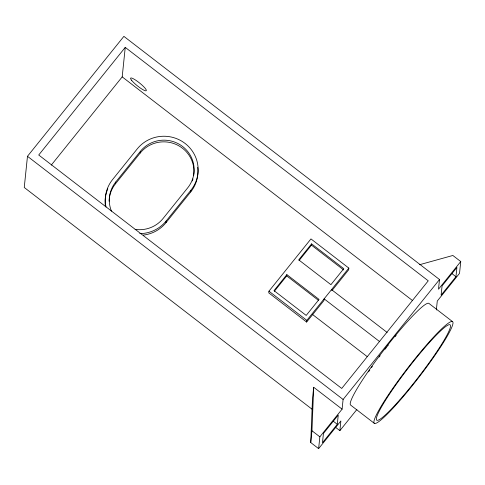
<?xml version="1.0" encoding="UTF-8"?>
<svg xmlns="http://www.w3.org/2000/svg" width="485" height="485" viewBox="0 0 485 485"><rect width="100%" height="100%" fill="white"/><g stroke="black" fill="none" stroke-linecap="round" stroke-linejoin="round"><path stroke-width="0.73" d="M310.739 442.556L312.473 399.07L313.692 387.272L342.095 409.158L319.851 436.833L318.627 448.637L310.739 442.556L311.958 430.753L313.692 387.272M419.519 264.725L452.857 255.474L460.75 261.548L438.501 289.23L439.507 279.536L123.881 36.363L27.475 156.297L24.25 187.483L312.273 409.388M51.283 165.1L122.196 76.879L125.245 47.378L428.249 280.821L341.731 388.449L38.727 155.006L125.245 47.378M109.113 201.22A30.076 29.397 5.9 0 1 115.503 183.76L115.679 182.075L140.395 151.326A30.076 29.397 5.9 0 1 182.609 146.5A30.076 29.397 5.9 0 1 187.737 187.798L163.021 218.553A30.076 29.397 5.9 0 1 135.127 229.405M115.503 183.76L140.22 153.011L140.395 151.326M143.287 235.098A34.083 33.313 5.9 0 0 166.003 222.67L166.173 220.984L190.896 190.235A34.083 33.313 5.9 0 0 185.076 143.427A34.083 33.313 5.9 0 0 137.237 148.895L112.52 179.644A34.083 33.313 5.9 0 0 106.003 207.046M166.003 222.67L190.72 191.921L190.896 190.235M331.831 290.727L348.666 269.781L348.842 268.096L310.964 238.917L268.939 291.194L268.769 292.879L306.641 322.058L323.944 300.536L324.119 298.851L379.737 341.701M274.334 291.309L286.732 275.892L286.859 274.625L319.057 299.427L306.199 315.42L274.007 290.618L286.859 274.625M299.057 260.56L311.449 245.137L311.582 243.876L343.774 268.678L330.922 284.671L298.724 259.863L311.582 243.876M306.641 322.058L306.817 320.373L348.842 268.096M337.299 424.308L338.257 415.033L323.428 433.487L322.47 442.757L337.299 424.308L333.159 421.113M335.675 427.418L339.876 430.65L340.876 420.956L318.627 448.637M342.095 409.158L343.101 399.464L439.507 279.536M436.361 309.976L437.282 301.027L459.531 273.352L460.75 261.548M455.955 276.699L456.912 267.429L442.077 285.877L441.12 295.153L455.955 276.699L451.808 273.51M339.876 430.65L356.887 409.486M452.638 321.688A64.159 7.245 -52.4 0 0 389.091 393.784A64.159 7.245 -52.4 0 0 398.609 401.986A64.159 7.245 -52.4 0 0 452.638 321.688L428.97 303.452A64.159 7.245 -52.4 0 0 384.284 349.509A64.159 7.245 -52.4 0 0 350.582 405.048L374.256 423.284M122.196 76.879L412.602 300.615M311.449 245.137L343.641 269.939M331.534 289.624L387.151 332.474M286.732 275.892L318.33 300.233M312.661 314.589L367.193 356.608M268.939 291.194L306.817 320.373M27.475 156.297L343.101 399.464M311.958 430.753L319.851 436.833M192.951 178.935A30.076 29.397 5.9 0 1 192.327 180.947M140.22 153.011A30.076 29.397 5.9 0 1 175.673 144.251A30.076 29.397 5.9 0 1 193.66 175.509M105.348 205.87A34.083 33.313 5.9 0 1 105.433 197.171M105.548 196.455A34.083 33.313 5.9 0 1 107.822 188.798M197.631 176.079A34.083 33.313 5.9 0 1 190.72 191.921M197.722 167.38A34.083 33.313 5.9 0 1 197.728 175.364M166.173 220.984A34.083 33.313 5.9 0 1 139.759 233.637M111.459 211.169A30.076 29.397 5.9 0 1 115.679 182.075M368.545 371.856A60.152 6.79 -52.4 0 1 369.788 370.049M371.498 367.6A60.152 6.79 -52.4 0 1 372.371 366.363M379.203 356.96A60.152 6.79 -52.4 0 1 380.094 355.766M385.084 349.218A60.152 6.79 -52.4 0 1 386.46 347.442M387.382 346.266A60.152 6.79 -52.4 0 1 388.309 345.09M395.226 336.517A60.152 6.79 -52.4 0 1 396.142 335.414M399.537 400.143A60.152 6.79 -52.4 0 0 450.189 324.865A60.152 6.79 -52.4 0 0 390.613 392.45A60.152 6.79 -52.4 0 0 399.537 400.143M131.514 80.195A10.027 1.788 38.8 0 0 145.185 90.719A10.027 1.788 38.8 0 0 138.68 82.298A10.027 1.788 38.8 0 0 131.514 80.195"/></g></svg>
